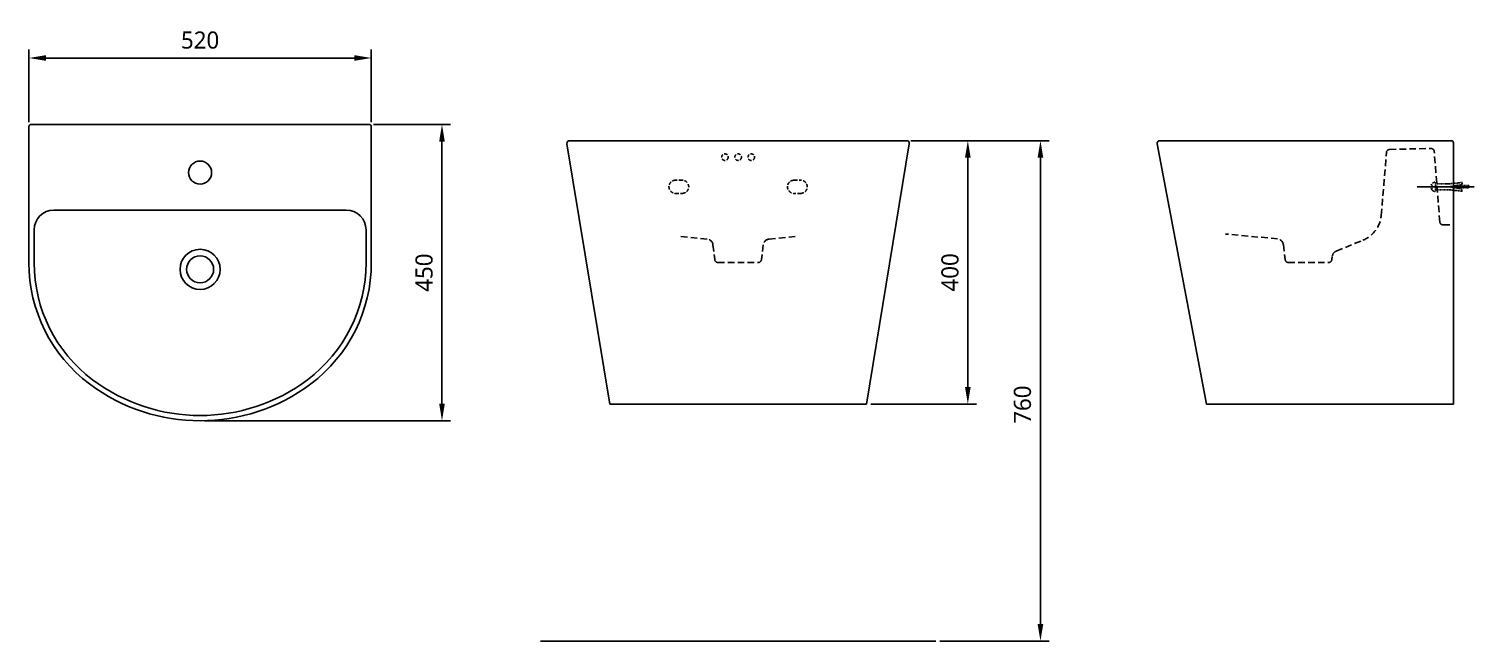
# Model space of a CAD drawing. Extents: x 7158 to 12652, y -4678 to -2578.
# Drawn here: x 10458 to 12652, y -4226 to -3296 of the extents above; entities that cross this region are included whole.
import ezdxf

# ---------------------------------------------------------------- set-up
doc = ezdxf.new("R2010")
doc.units = 0
doc.header["$LTSCALE"] = 20
doc.header["$MEASUREMENT"] = 0
for name, pattern in [('CENTER2', [1.125, 0.75, -0.125, 0.125, -0.125]), ('HIDDEN', [0.375, 0.25, -0.125]), ('HIDDEN2', [0.1875, 0.125, -0.0625])]:
    doc.linetypes.add(name, pattern=pattern)
doc.layers.get('0').update_dxf_attribs({"linetype": 'CONTINUOUS'})
doc.layers.get('DEFPOINTS').update_dxf_attribs({"linetype": 'CONTINUOUS'})
for name, color, linetype in [('1', 1, 'CONTINUOUS'), ('2', 2, 'HIDDEN'), ('3', 3, 'CONTINUOUS')]:
    doc.layers.add(name, color=color, linetype=linetype)
doc.styles.get("Standard").update_dxf_attribs({"font": 'NanumGothic.ttf'})
doc.dimstyles.get("Standard").update_dxf_attribs({"dimtxt": 2.5, "dimasz": 2, "dimexe": 2, "dimexo": 1, "dimgap": 1.5, "dimtad": 1, "dimdec": 0, "dimlfac": 10, "dimrnd": 0.5, "dimzin": 0, "dimdsep": 46, "dimtxsty": 'Standard', "dimcen": 0, "dimclrt": 2, "dimadec": 0, "dimazin": 0, "dimtfac": 1, "dimtdec": 0, "dimtmove": 0, "dimatfit": 3, "dimfxl": 1, "dimtolj": 1, "dimtzin": 0, "dimarcsym": 0})

# ---------------------------------------------------------------- blocks, each defined once
blk = doc.blocks.new('*D80')
at = {"color": 3, "lineweight": -2, "transparency": 16777216}
for p, q in [((10981.1, -3441.4), (11097.9, -3441.4)), ((11084.9, -3467.4), (11084.9, -3865.4)), ((10724.1, -3891.4), (11097.9, -3891.4))]:
    blk.add_line(p, q, dxfattribs=at)
at = {"color": 3, "transparency": 16777216}
for points in [[(11080.6, -3467.4), (11089.2, -3467.4), (11084.9, -3441.4)], [(11080.6, -3865.4), (11089.2, -3865.4), (11084.9, -3891.4)]]:
    blk.add_solid(points, dxfattribs=at)
at = {"layer": 'DEFPOINTS', "color": 0, "transparency": 16777216}
for p in [(10974.6, -3441.4), (10717.6, -3891.4), (11084.9, -3891.4)]:
    blk.add_point(p, dxfattribs=at)
at = {"color": 2, "transparency": 16777216, "insert": (11057.8, -3666.4), "char_height": 26, "attachment_point": 5, "rotation": 90}
blk.add_mtext('\\A1;450', dxfattribs=at)
blk = doc.blocks.new('*D81')
at = {"color": 3, "lineweight": -2, "transparency": 16777216}
for p, q in [((10457.6, -3437.9), (10457.6, -3327.4)), ((10977.6, -3437.9), (10977.6, -3327.4)), ((10483.6, -3340.4), (10951.6, -3340.4))]:
    blk.add_line(p, q, dxfattribs=at)
at = {"color": 3, "transparency": 16777216}
for points in [[(10483.6, -3336.1), (10483.6, -3344.7), (10457.6, -3340.4)], [(10951.6, -3336.1), (10951.6, -3344.7), (10977.6, -3340.4)]]:
    blk.add_solid(points, dxfattribs=at)
at = {"layer": 'DEFPOINTS', "color": 0, "transparency": 16777216}
for p in [(10977.6, -3340.4), (10457.6, -3444.4), (10977.6, -3444.4)]:
    blk.add_point(p, dxfattribs=at)
at = {"color": 2, "transparency": 16777216, "insert": (10717.6, -3313.3), "char_height": 26, "attachment_point": 5}
blk.add_mtext('\\A1;520', dxfattribs=at)
blk = doc.blocks.new('*D83')
at = {"color": 3, "lineweight": -2, "transparency": 16777216}
for p, q in [((11797.1, -3466), (12006.7, -3466)), ((11993.7, -3492), (11993.7, -4200)), ((11841.1, -4226), (12006.7, -4226))]:
    blk.add_line(p, q, dxfattribs=at)
at = {"color": 3, "transparency": 16777216}
for points in [[(11989.4, -3492), (11998, -3492), (11993.7, -3466)], [(11989.4, -4200), (11998, -4200), (11993.7, -4226)]]:
    blk.add_solid(points, dxfattribs=at)
at = {"layer": 'DEFPOINTS', "color": 0, "transparency": 16777216}
for p in [(11790.6, -3466), (11834.6, -4226), (11993.7, -4226)]:
    blk.add_point(p, dxfattribs=at)
at = {"color": 2, "transparency": 16777216, "insert": (11966.5, -3866.9), "char_height": 26, "attachment_point": 5, "rotation": 90}
blk.add_mtext('\\A1;760', dxfattribs=at)
blk = doc.blocks.new('*D84')
at = {"layer": '3', "color": 3, "lineweight": -2, "transparency": 16777216}
for p, q in [((11797.1, -3466), (11896.4, -3466)), ((11883.4, -3492), (11883.4, -3840)), ((11736.1, -3866), (11896.4, -3866))]:
    blk.add_line(p, q, dxfattribs=at)
at = {"layer": '3', "color": 3, "transparency": 16777216}
for points in [[(11879.1, -3492), (11887.8, -3492), (11883.4, -3466)], [(11879.1, -3840), (11887.8, -3840), (11883.4, -3866)]]:
    blk.add_solid(points, dxfattribs=at)
at = {"layer": 'DEFPOINTS', "color": 0, "transparency": 16777216}
for p in [(11790.6, -3466), (11729.6, -3866), (11883.4, -3866)]:
    blk.add_point(p, dxfattribs=at)
at = {"layer": '3', "color": 2, "transparency": 16777216, "insert": (11856.4, -3666), "char_height": 26, "attachment_point": 5, "rotation": 90}
blk.add_mtext('\\A1;400', dxfattribs=at)

msp = doc.modelspace()

# ---------------------------------------------------------------- linework, layer by layer
at = {"color": 7, "linetype": 'CENTER2', "ltscale": 0.05}
msp.add_line((12652.2, -3536), (12565.6, -3536), dxfattribs=at)
at = {"color": 7, "linetype": 'HIDDEN2', "ltscale": 0.05}
msp.add_lwpolyline([(12593.5, -3543.1), (12593.5, -3529, 0.316317), (12586.9, -3533.6), (12588.6, -3533.6), (12588.6, -3538.4), (12586.9, -3538.4, 0.316317)], format="xyb", close=True, dxfattribs=at)
for points in [[(12593.5, -3540.5), (12609.3, -3540.5), (12614.4, -3540.5), (12634, -3542.7), (12633.7, -3539.2), (12614.4, -3536), (12633.7, -3532.6), (12634.4, -3529.5), (12614.4, -3531.5), (12609.3, -3531.5), (12593.5, -3531.5)], [(12625.5, -3537.8), (12644, -3537.8), (12644, -3534.2), (12624.6, -3534.2)]]:
    msp.add_lwpolyline(points, dxfattribs=at)
at = {"color": 7}
for radius, start, end in [(30.5, 90, 270), (20.5, 90, 270), (30.5, 270, 90), (20.5, 270, 90)]:
    msp.add_arc((10717.6, -3661.4), radius, start, end, dxfattribs=at)
at = {"layer": '1'}
msp.add_line((11234.6, -4226), (11834.6, -4226), dxfattribs=at)
at = {"layer": '2', "ltscale": 2}
for p, q in [((12511.2, -3579.4), (12519.2, -3483.9)), ((12524, -3479.3), (12586.6, -3477.8)), ((12600.2, -3589.6), (12591.7, -3482.4)), ((12605.2, -3594), (12620.8, -3594)), ((11487.5, -3615.5), (11445, -3611.2)), ((11581.6, -3615.5), (11624.2, -3611.2)), ((12353.9, -3615, 0), (12274.9, -3607.8, 0)), ((12443, -3633.6), (12483.3, -3617.3)), ((11496.4, -3624.2), (11499.1, -3646.6)), ((11572.7, -3624.2), (11570.1, -3646.6)), ((12362.6, -3623.8, 0), (12365.2, -3646.6)), ((12436.8, -3641.8), (12436.3, -3646.6)), ((11504, -3651), (11565.1, -3651)), ((12370.2, -3651), (12431.3, -3651))]:
    msp.add_line(p, q, dxfattribs=at)
at = {"layer": '2'}
for p, q in [((11449.6, -3526), (11439.6, -3526)), ((11619.6, -3526), (11629.6, -3526)), ((11619.6, -3526), (11629.6, -3526)), ((11439.6, -3546), (11449.6, -3546)), ((11629.6, -3546), (11619.6, -3546)), ((11629.6, -3546), (11619.6, -3546))]:
    msp.add_line(p, q, dxfattribs=at)
for centre in [(11514.6, -3491), (11534.6, -3491), (11554.6, -3491)]:
    msp.add_circle(centre, 5, dxfattribs=at)
at = {"layer": '2', "ltscale": 2}
for centre, radius, start, end in [((12524.1, -3484.3), 5, 91.322, 175.2321), ((12586.7, -3482.8), 5, 5.0457, 91.322), ((12466.3, -3575.6), 45, 292.0918, 355.2321), ((12605.2, -3589), 5, 186.6044, 270), ((11486.5, -3625.4), 10, 6.6755, 84.3316), ((11582.6, -3625.4), 10, 95.6684, 173.3245), ((12352.6, -3625, 0), 10, 6.6755, 82.7173), ((12446.8, -3642.9), 10, 112.0918, 173.3245), ((11504, -3646), 5, 186.6755, 270), ((11565.1, -3646), 5, 270, 353.3245), ((12370.2, -3646), 5, 186.6755, 270), ((12431.3, -3646), 5, 270, 353.3245)]:
    msp.add_arc(centre, radius, start, end, dxfattribs=at)
at = {"layer": '2'}
for centre, start, end in [((11439.6, -3536), 90, 270), ((11449.6, -3536), 270, 90), ((11619.6, -3536), 90, 270), ((11619.6, -3536), 90, 270), ((11629.6, -3536), 270, 90), ((11629.6, -3536), 270, 90)]:
    msp.add_arc(centre, 10, start, end, dxfattribs=at)
at = {"layer": '3', "color": 7}
for p, q in [((10457.6, -3444.4), (10457.6, -3651.4)), ((10460.6, -3441.4), (10974.6, -3441.4)), ((10977.6, -3444.4), (10977.6, -3651.4)), ((11278.6, -3466), (11790.6, -3466)), ((12174.8, -3466), (12617.8, -3466)), ((11339.6, -3866), (11274.6, -3470.7)), ((11729.6, -3866), (11794.5, -3470.7)), ((12245.8, -3866), (12170.8, -3470.8)), ((12620.8, -3866), (12620.8, -3469)), ((10495.6, -3571.4), (10939.6, -3571.4)), ((10465.6, -3601.4), (10465.6, -3651.4)), ((10969.6, -3601.4), (10969.6, -3651.4)), ((11339.6, -3866), (11729.6, -3866)), ((12245.8, -3866), (12620.8, -3866))]:
    msp.add_line(p, q, dxfattribs=at)
msp.add_circle((10717.6, -3514.4), 17.5, dxfattribs=at)
for centre, radius, start, end in [((10460.6, -3444.4), 3, 90, 180), ((10974.6, -3444.4), 3, 0, 90), ((11278.6, -3470), 4, 90, 189.329), ((11790.6, -3470), 4, 350.671, 90), ((12174.8, -3470), 4, 90, 190.7344), ((12617.8, -3469), 3, 0, 90), ((10495.6, -3601.4), 30, 90, 180), ((10939.6, -3601.4), 30, 0, 90), ((10687.6, -3651.4), 230, 180, 233.1301), ((10687.6, -3651.4), 222, 180, 233.1301), ((10747.6, -3651.4), 222, 306.8699, 0), ((10747.6, -3651.4), 230, 306.8699, 0), ((10717.6, -3611.4), 280, 233.1301, 306.8699), ((10717.6, -3611.4), 272, 233.1301, 306.8699)]:
    msp.add_arc(centre, radius, start, end, dxfattribs=at)

# ---------------------------------------------------------------- dimensions: what is measured, and where the dimension line sits
dim = msp.add_linear_dim(base=(10977.6, -3340.4), p1=(10457.6, -3444.4), p2=(10977.6, -3444.4), dimstyle='Standard', override={"dimscale": 1.3, "dimtxt": 20, "dimasz": 20, "dimexe": 10, "dimexo": 5, "dimgap": 10, "dimlfac": 1, "dimzin": 8, "dimclrd": 3, "dimclre": 3, "dimfxl": 1.25, "dimarcsym": 1})
dim.commit()
dim.dimension.update_dxf_attribs({"geometry": '*D81', "text_midpoint": (10717.6, -3313.3)})
dim = msp.add_linear_dim(base=(11084.9, -3891.4), p1=(10974.6, -3441.4), p2=(10717.6, -3891.4), angle=90, dimstyle='Standard', override={"dimscale": 1.3, "dimtxt": 20, "dimasz": 20, "dimexe": 10, "dimexo": 5, "dimgap": 10, "dimlfac": 1, "dimzin": 8, "dimclrd": 3, "dimclre": 3, "dimfxl": 1.25, "dimarcsym": 1})
dim.commit()
dim.dimension.update_dxf_attribs({"geometry": '*D80', "text_midpoint": (11057.8, -3666.4)})
dim = msp.add_linear_dim(base=(11993.7, -4226), p1=(11790.6, -3466), p2=(11834.6, -4226), angle=90, dimstyle='Standard', override={"dimscale": 1.3, "dimtxt": 20, "dimasz": 20, "dimexe": 10, "dimexo": 5, "dimgap": 10, "dimlfac": 1, "dimzin": 8, "dimclrd": 3, "dimclre": 3, "dimfxl": 1.25, "dimarcsym": 1})
dim.commit()
dim.dimension.update_dxf_attribs({"geometry": '*D83', "text_midpoint": (11993.7, -3866.9), "dimtype": 160})
dim = msp.add_linear_dim(base=(11883.4, -3866), p1=(11790.6, -3466), p2=(11729.6, -3866), angle=90, dimstyle='Standard', override={"dimscale": 1.3, "dimtxt": 20, "dimasz": 20, "dimexe": 10, "dimexo": 5, "dimgap": 10, "dimlfac": 1, "dimzin": 8, "dimclrd": 3, "dimclre": 3, "dimfxl": 1.25, "dimarcsym": 1}, dxfattribs=at)
dim.commit()
dim.dimension.update_dxf_attribs({"geometry": '*D84', "text_midpoint": (11856.4, -3666)})

doc.saveas('drawing.dxf')
